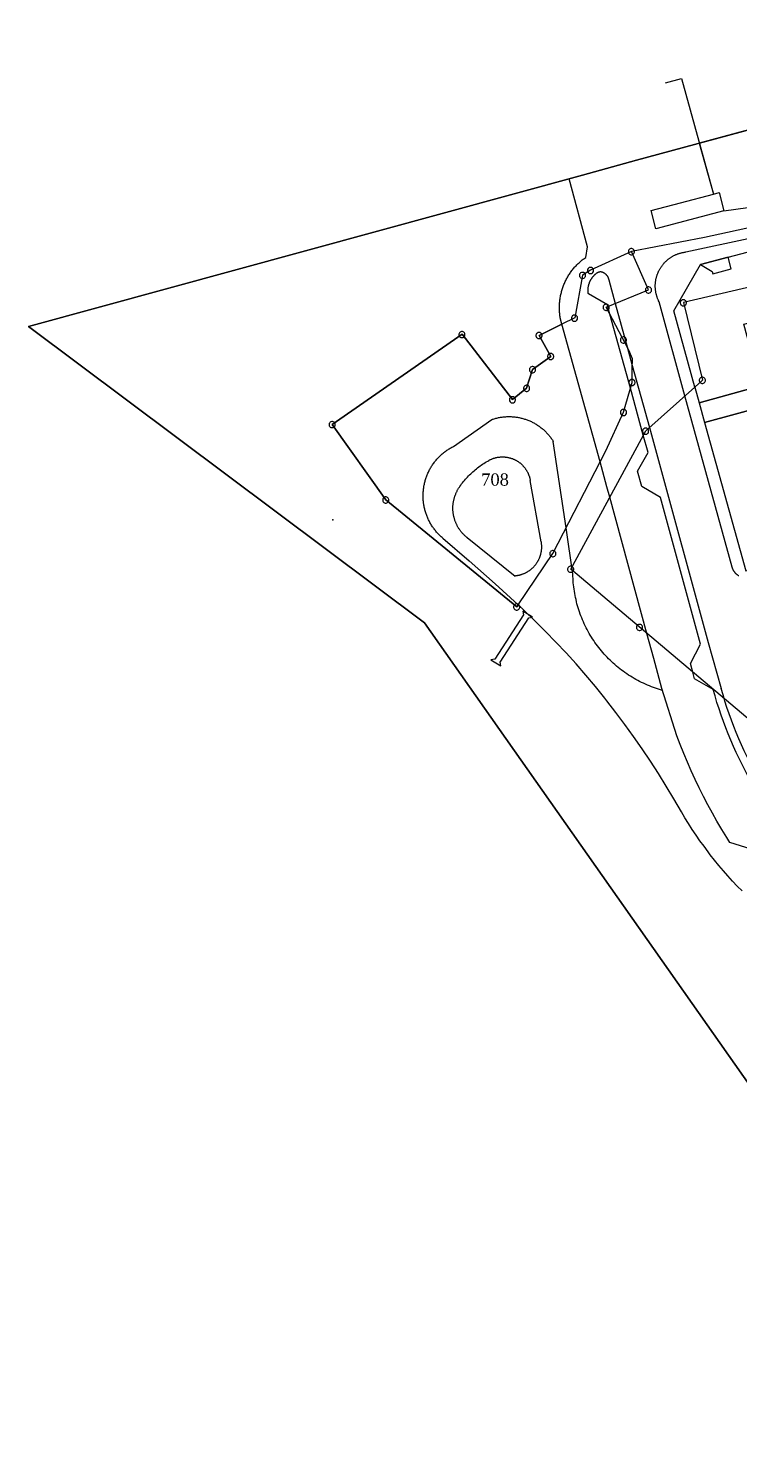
# Model space of a CAD drawing. Extents: x 351895 to 352714, y 545172 to 545744.
# Drawn here: x 351895.4 to 352011.4, y 545379.3 to 545612 of the extents above; entities that cross this region are included whole.
import ezdxf

# ---------------------------------------------------------------- set-up
doc = ezdxf.new("R2010")
doc.units = 0
doc.linetypes.add('CONTINU', pattern=[0])
doc.layers.get('0').update_dxf_attribs({"linetype": 'CONTINU'})
for name, color, linetype in [('1FLECHEFL', 7, 'CONTINU'), ('1LIEUDIT', 7, 'CONTINU'), ('1PARCELLE', 7, 'CONTINU'), ('1SECTION', 7, 'CONTINU'), ('1SUBDSECT', 7, 'CONTINU'), ('1TRONFLUV', 7, 'CONTINU'), ('1ZONCOMM', 7, 'CONTINU'), ('3BATIDUR', 7, 'CONTINU'), ('3BATILEGER', 7, 'CONTINU'), ('3BORNE', 7, 'CONTINU'), ('3CHEMIN', 7, 'CONTINU'), ('3FISCLINE', 7, 'CONTINUOUS'), ('3PARCELLETEX', 7, 'CONTINU'), ('3PONT', 7, 'CONTINU'), ('3SENTIER', 7, 'CONTINU'), ('3TOPOLINE', 7, 'CONTINU')]:
    doc.layers.add(name, color=color, linetype=linetype)
doc.styles.get("Standard").update_dxf_attribs({"font": 'Times New Roman'})

# ---------------------------------------------------------------- blocks, each defined once
blk = doc.blocks.new('BORLIPRO')
blk.add_lwpolyline([(-0.07, 0.5), (-0.19, 0.47), (-0.31, 0.4), (-0.4, 0.31), (-0.47, 0.19), (-0.5, 0.07), (-0.5, -0.07), (-0.47, -0.19), (-0.4, -0.31), (-0.31, -0.4), (-0.19, -0.47), (-0.07, -0.5), (0.07, -0.5), (0.19, -0.47), (0.31, -0.4), (0.4, -0.31), (0.47, -0.19), (0.5, -0.07), (0.5, 0.07), (0.47, 0.19), (0.4, 0.31), (0.31, 0.4), (0.19, 0.47), (0.07, 0.5)], close=True)
blk = doc.blocks.new('FLECHRU1')
blk.add_point((0, 0))

msp = doc.modelspace()

# ---------------------------------------------------------------- linework, layer by layer
at = {"layer": '1LIEUDIT'}
msp.add_lwpolyline([(352285.77, 545669.4), (352171.76, 545638.49), (352161.97, 545635.68), (351994.74, 545590.45), (351985.93, 545588), (351985.93, 545588), (351895.39, 545563.26), (351960.09, 545514.8), (352054.6, 545380.46), (352132.6, 545223.34), (352133.59, 545220.37), (352149.78, 545172.12), (352158.69, 545174.68), (352167.6, 545176.45), (352271.47, 545200.33)], dxfattribs=at)
at = {"layer": '1PARCELLE'}
for points in [[(351975.41, 545517.75), (351981.11, 545526.16), (351989.73, 545542.92), (351992.65, 545549.24), (351994.04, 545554.13), (351994.08, 545556.41), (351994.09, 545557.97), (351993.52, 545559.42), (351989.83, 545566.42), (351996.73, 545569.27), (351993.95, 545575.51), (351987.25, 545572.45), (351985.96, 545571.65), (351984.66, 545564.66), (351982.58, 545563.64), (351978.83, 545561.82), (351980.74, 545558.38), (351977.79, 545556.23), (351976.81, 545553.19), (351974.51, 545551.31), (351966.26, 545561.99), (351945.02, 545547.23), (351953.79, 545534.93), (351975.18, 545517.42), (351975.41, 545517.75)], [(352015.4, 545497.1), (351984.02, 545523.61), (351996.27, 545546.19), (352004.28, 545553.37), (352000.85, 545565.82), (352005.22, 545573.42), (352009.73, 545574.61), (352013.88, 545575.71), (352014.35, 545569.97), (352014.81, 545570.08), (352016.01, 545552.76), (352019.63, 545540.04), (352035.91, 545479.25), (352034.66, 545478.96), (352021.81, 545475.77), (352015.4, 545497.1)]]:
    msp.add_lwpolyline(points, close=True, dxfattribs=at)
at = {"layer": '1SECTION'}
msp.add_lwpolyline([(352271.47, 545200.33), (352167.6, 545176.45), (352158.69, 545174.68), (352149.78, 545172.12), (352133.59, 545220.37), (352132.6, 545223.34), (352054.6, 545380.46), (351960.09, 545514.8), (351895.39, 545563.26), (351985.93, 545588), (351985.93, 545588), (351994.74, 545590.45), (352161.97, 545635.68), (352171.76, 545638.49), (352285.77, 545669.4)], dxfattribs=at)
at = {"layer": '1SUBDSECT'}
msp.add_lwpolyline([(352271.47, 545200.33), (352167.6, 545176.45), (352158.69, 545174.68), (352149.78, 545172.12), (352133.59, 545220.37), (352132.6, 545223.34), (352054.6, 545380.46), (351960.09, 545514.8), (351895.39, 545563.26), (351985.93, 545588), (351985.93, 545588), (351994.74, 545590.45), (352161.97, 545635.68), (352171.76, 545638.49), (352285.77, 545669.4)], dxfattribs=at)
at = {"layer": '1TRONFLUV'}
msp.add_lwpolyline([(352005.03, 545593.23), (352007.34, 545584.9), (352008.27, 545585.16), (352009.06, 545582.17), (352014.9, 545582.98), (352080.7, 545596.98), (352099.88, 545602.33), (352159.83, 545625.35), (352162.72, 545633.18), (352162.16, 545635.74), (352161.97, 545635.68), (352005.03, 545593.23)], close=True, dxfattribs=at)
msp.add_lwpolyline([(352012.01, 545470.99), (352011.23, 545471.79), (352010.46, 545472.61), (352009.7, 545473.45), (352008.96, 545474.29), (352008.23, 545475.15), (352007.52, 545476.03), (352006.82, 545476.91), (352006.47, 545477.37), (352005.8, 545478.28), (352005.14, 545479.19), (352004.5, 545480.12), (352003.87, 545481.05), (352003.27, 545482), (352002.67, 545482.96), (352002.1, 545483.93), (352000.89, 545486.03), (351999.64, 545488.12), (351998.36, 545490.18), (351997.04, 545492.23), (351995.68, 545494.24), (351994.29, 545496.24), (351992.87, 545498.21), (351991.41, 545500.15), (351989.92, 545502.07), (351989.57, 545502.51), (351988.04, 545504.4), (351986.47, 545506.26), (351984.88, 545508.09), (351983.25, 545509.89), (351981.59, 545511.67), (351979.89, 545513.41), (351978.17, 545515.13), (351976.42, 545516.82), (351975.41, 545517.75), (351975.18, 545517.42), (351953.79, 545534.93), (351945.02, 545547.23), (351966.26, 545561.99), (351974.51, 545551.31), (351976.81, 545553.19), (351977.79, 545556.23), (351980.74, 545558.38), (351978.83, 545561.82), (351982.58, 545563.64), (351982.31, 545564.69), (351982.28, 545564.86), (351982.26, 545565.03), (351982.24, 545565.2), (351982.22, 545565.37), (351982.2, 545565.55), (351982.19, 545565.72), (351982.18, 545565.9), (351982.17, 545566.07), (351982.17, 545566.24), (351982.17, 545566.42), (351982.17, 545566.59), (351982.18, 545566.76), (351982.18, 545566.94), (351982.2, 545567.11), (351982.21, 545567.28), (351982.23, 545567.46), (351982.25, 545567.63), (351982.27, 545567.8), (351982.3, 545567.97), (351982.33, 545568.15), (351982.36, 545568.32), (351982.4, 545568.49), (351982.44, 545568.66), (351982.48, 545568.83), (351982.52, 545568.99), (351982.57, 545569.16), (351982.62, 545569.33), (351982.67, 545569.49), (351982.73, 545569.66), (351982.79, 545569.82), (351982.85, 545569.98), (351982.91, 545570.15), (351982.98, 545570.31), (351983.05, 545570.47), (351983.12, 545570.62), (351983.2, 545570.78), (351983.28, 545570.93), (351983.36, 545571.09), (351983.44, 545571.24), (351983.53, 545571.39), (351983.62, 545571.54), (351983.71, 545571.69), (351983.81, 545571.84), (351983.9, 545571.98), (351984, 545572.12), (351984.1, 545572.26), (351984.21, 545572.4), (351984.31, 545572.54), (351984.42, 545572.68), (351984.53, 545572.81), (351984.65, 545572.94), (351984.76, 545573.07), (351984.88, 545573.2), (351985, 545573.32), (351985.13, 545573.45), (351985.25, 545573.57), (351985.38, 545573.69), (351985.51, 545573.8), (351985.64, 545573.92), (351985.77, 545574.03), (351985.9, 545574.14), (351986.04, 545574.25), (351986.18, 545574.35), (351986.46, 545574.56), (351986.74, 545576.3), (351983.75, 545587.4), (351895.39, 545563.26), (351960.09, 545514.8), (352054.6, 545380.46)], dxfattribs=at)
at = {"layer": '1ZONCOMM'}
msp.add_lwpolyline([(352563.19, 545731.13), (352524.6, 545720.03), (352450.15, 545701.45), (352420.3, 545692.61), (352347.69, 545671.52), (352279.35, 545654.05), (352231.96, 545640.2), (352180.87, 545626.41), (352140.48, 545611), (352090.43, 545595.89), (352039.19, 545585.06), (352005.88, 545577.83), (351993.95, 545575.51)], dxfattribs=at)
at = {"layer": '3BATIDUR'}
for points in [[(351997.92, 545579.24), (351997.14, 545582.21), (352001.94, 545583.46), (352007.34, 545584.9), (352008.27, 545585.16), (352009.06, 545582.17), (351997.92, 545579.24)], [(352004.28, 545553.37), (352004.98, 545550.81), (352015.01, 545553.58), (352012.3, 545563.62), (352014.81, 545564.3), (352014.35, 545569.97), (352002.42, 545567.17), (352005.54, 545554.5), (352004.28, 545553.37)], [(352005.87, 545547.56), (352012.61, 545523.32), (352027.58, 545527.45), (352026.28, 545532.23), (352024.62, 545538.36), (352019.6, 545536.98), (352015.89, 545550.32), (352005.87, 545547.56)]]:
    msp.add_lwpolyline(points, close=True, dxfattribs=at)
at = {"layer": '3BATILEGER'}
for points in [[(352005.22, 545573.42), (352007.14, 545572.27), (352007.24, 545571.89), (352010.24, 545572.68), (352009.73, 545574.61), (352005.22, 545573.42)], [(352004.98, 545550.81), (352005.87, 545547.56), (352015.89, 545550.32), (352015.01, 545553.58), (352004.98, 545550.81)]]:
    msp.add_lwpolyline(points, close=True, dxfattribs=at)
at = {"layer": '3CHEMIN'}
for points in [[(351986.9, 545568.6), (351986.9, 545568.62), (351986.89, 545568.68), (351986.88, 545568.74), (351986.87, 545568.81), (351986.87, 545568.87), (351986.86, 545568.93), (351986.86, 545568.99), (351986.86, 545569.05), (351986.85, 545569.11), (351986.85, 545569.17), (351986.85, 545569.23), (351986.85, 545569.29), (351986.86, 545569.35), (351986.86, 545569.42), (351986.86, 545569.48), (351986.87, 545569.54), (351986.88, 545569.6), (351986.88, 545569.66), (351986.89, 545569.72), (351986.9, 545569.78), (351986.91, 545569.84), (351986.92, 545569.9), (351986.94, 545569.96), (351986.95, 545570.02), (351986.97, 545570.08), (351986.98, 545570.14), (351987, 545570.2), (351987.02, 545570.26), (351987.04, 545570.31), (351987.06, 545570.37), (351987.08, 545570.43), (351987.1, 545570.49), (351987.12, 545570.54), (351987.15, 545570.6), (351987.17, 545570.65), (351987.2, 545570.71), (351987.22, 545570.76), (351987.25, 545570.82), (351987.28, 545570.87), (351987.31, 545570.93), (351987.34, 545570.98), (351987.37, 545571.03), (351987.4, 545571.08), (351987.44, 545571.13), (351987.47, 545571.19), (351987.51, 545571.24), (351987.54, 545571.28), (351987.58, 545571.33), (351987.62, 545571.38), (351987.66, 545571.43), (351987.7, 545571.48), (351987.74, 545571.52), (351987.78, 545571.57), (351987.82, 545571.61), (351987.86, 545571.66), (351987.9, 545571.7), (351987.95, 545571.74), (351987.99, 545571.78), (351988.04, 545571.82), (351988.09, 545571.86), (351988.13, 545571.9), (351988.18, 545571.94), (351988.23, 545571.98), (351988.28, 545572.02), (351988.33, 545572.05)], [(351988.33, 545572.05), (351988.34, 545572.06), (351988.35, 545572.07), (351988.36, 545572.08), (351988.38, 545572.09), (351988.39, 545572.09), (351988.41, 545572.1), (351988.42, 545572.11), (351988.44, 545572.12), (351988.45, 545572.13), (351988.47, 545572.13), (351988.48, 545572.14), (351988.5, 545572.15), (351988.51, 545572.15), (351988.53, 545572.16), (351988.54, 545572.17), (351988.56, 545572.17), (351988.57, 545572.18), (351988.59, 545572.18), (351988.61, 545572.19), (351988.62, 545572.19), (351988.64, 545572.2), (351988.65, 545572.2), (351988.67, 545572.21), (351988.69, 545572.21), (351988.7, 545572.21), (351988.72, 545572.22), (351988.74, 545572.22), (351988.75, 545572.22), (351988.77, 545572.22), (351988.79, 545572.22), (351988.8, 545572.23), (351988.82, 545572.23), (351988.84, 545572.23), (351988.85, 545572.23), (351988.87, 545572.23), (351988.89, 545572.23), (351988.9, 545572.23), (351988.92, 545572.23), (351988.94, 545572.23), (351988.95, 545572.23), (351988.97, 545572.23), (351988.99, 545572.22), (351989.01, 545572.22), (351989.02, 545572.22), (351989.04, 545572.22), (351989.05, 545572.21), (351989.07, 545572.21), (351989.09, 545572.21), (351989.1, 545572.2), (351989.12, 545572.2), (351989.14, 545572.2), (351989.15, 545572.19), (351989.17, 545572.19), (351989.18, 545572.18), (351989.2, 545572.18), (351989.22, 545572.17), (351989.23, 545572.16), (351989.25, 545572.16), (351989.26, 545572.15), (351989.28, 545572.14), (351989.29, 545572.14), (351989.31, 545572.13), (351989.32, 545572.12), (351989.34, 545572.11), (351989.35, 545572.11), (351989.37, 545572.1)], [(351989.37, 545572.1), (351989.38, 545572.09), (351989.41, 545572.08), (351989.43, 545572.06), (351989.46, 545572.04), (351989.48, 545572.02), (351989.51, 545572.01), (351989.54, 545571.99), (351989.56, 545571.97), (351989.59, 545571.95), (351989.61, 545571.93), (351989.63, 545571.91), (351989.66, 545571.89), (351989.68, 545571.87), (351989.7, 545571.85), (351989.73, 545571.82), (351989.75, 545571.8), (351989.77, 545571.78), (351989.79, 545571.76), (351989.81, 545571.73), (351989.83, 545571.71), (351989.85, 545571.68), (351989.87, 545571.66), (351989.89, 545571.64), (351989.91, 545571.61), (351989.93, 545571.58), (351989.95, 545571.56), (351989.97, 545571.53), (351989.98, 545571.51), (351990, 545571.48), (351990.02, 545571.45), (351990.03, 545571.43), (351990.05, 545571.4), (351990.06, 545571.37), (351990.07, 545571.34), (351990.09, 545571.31), (351990.1, 545571.29), (351990.11, 545571.26), (351990.13, 545571.23), (351990.14, 545571.2), (351990.15, 545571.17), (351990.16, 545571.14), (351990.17, 545571.11), (351990.18, 545571.08), (351990.19, 545571.05), (351990.2, 545571.02), (351990.21, 545570.99), (351990.21, 545570.96), (351990.22, 545570.93), (351990.23, 545570.9)], [(351990.23, 545570.9), (351991.29, 545567.03)], [(351990.01, 545566.78), (351986.9, 545568.6)], [(351990.08, 545566.53), (351990.01, 545566.78)], [(351993.76, 545553.16), (351990.42, 545565.3)], [(351988.8, 545541.12), (351982.58, 545563.64)], [(351993.24, 545559.94), (351994.08, 545556.9)], [(352010.4, 545523.93), (352002.69, 545551.94)], [(351964.86, 545543.67), (351971.11, 545548.06)], [(351971.11, 545548.06), (351971.22, 545548.1), (351971.36, 545548.14), (351971.5, 545548.19), (351971.65, 545548.23), (351971.79, 545548.26), (351971.93, 545548.3), (351972.08, 545548.33), (351972.22, 545548.37), (351972.37, 545548.39), (351972.52, 545548.42), (351972.66, 545548.44), (351972.81, 545548.46), (351972.96, 545548.48), (351973.1, 545548.5), (351973.25, 545548.51), (351973.4, 545548.52), (351973.55, 545548.53), (351973.7, 545548.53), (351973.84, 545548.54), (351973.99, 545548.54), (351974.14, 545548.53), (351974.29, 545548.53), (351974.44, 545548.52), (351974.58, 545548.51), (351974.73, 545548.5), (351974.88, 545548.48), (351975.03, 545548.46), (351975.17, 545548.44), (351975.32, 545548.42), (351975.47, 545548.39), (351975.61, 545548.37), (351975.76, 545548.34), (351975.9, 545548.3), (351976.05, 545548.27), (351976.19, 545548.23), (351976.33, 545548.19), (351976.47, 545548.14), (351976.61, 545548.1), (351976.75, 545548.05), (351976.89, 545548), (351977.03, 545547.95), (351977.17, 545547.89), (351977.31, 545547.83), (351977.44, 545547.77), (351977.58, 545547.71), (351977.71, 545547.65), (351977.84, 545547.58), (351977.97, 545547.51), (351978.1, 545547.44), (351978.23, 545547.36), (351978.36, 545547.29), (351978.48, 545547.21), (351978.61, 545547.13), (351978.73, 545547.04), (351978.85, 545546.96), (351978.97, 545546.87), (351979.09, 545546.78), (351979.21, 545546.69), (351979.32, 545546.6), (351979.44, 545546.5), (351979.55, 545546.41), (351979.66, 545546.31), (351979.77, 545546.21), (351979.88, 545546.1), (351979.98, 545546), (351980.08, 545545.89), (351980.18, 545545.78), (351980.28, 545545.67), (351980.38, 545545.56), (351980.48, 545545.45), (351980.57, 545545.33), (351980.66, 545545.21), (351980.75, 545545.1), (351980.84, 545544.98), (351980.92, 545544.85), (351981.01, 545544.73), (351981.09, 545544.61), (351981.17, 545544.48)], [(351996.88, 545546.74), (351997.86, 545543.16)], [(351963.12, 545528.65), (351963.1, 545528.66), (351962.98, 545528.77), (351962.86, 545528.87), (351962.75, 545528.98), (351962.63, 545529.09), (351962.52, 545529.2), (351962.41, 545529.31), (351962.3, 545529.43), (351962.2, 545529.54), (351962.09, 545529.66), (351961.99, 545529.78), (351961.89, 545529.91), (351961.79, 545530.03), (351961.7, 545530.16), (351961.6, 545530.28), (351961.51, 545530.41), (351961.42, 545530.54), (351961.33, 545530.67), (351961.25, 545530.81), (351961.17, 545530.94), (351961.09, 545531.08), (351961.01, 545531.22), (351960.94, 545531.36), (351960.86, 545531.5), (351960.79, 545531.64), (351960.72, 545531.78), (351960.66, 545531.93), (351960.6, 545532.07), (351960.54, 545532.22), (351960.48, 545532.36), (351960.42, 545532.51), (351960.37, 545532.66), (351960.32, 545532.81), (351960.28, 545532.96), (351960.23, 545533.11), (351960.19, 545533.27), (351960.15, 545533.42), (351960.11, 545533.57), (351960.08, 545533.73), (351960.05, 545533.88), (351960.02, 545534.04), (351960, 545534.2), (351959.97, 545534.35), (351959.95, 545534.51), (351959.93, 545534.67), (351959.92, 545534.82), (351959.91, 545534.98), (351959.9, 545535.14), (351959.89, 545535.3), (351959.89, 545535.45), (351959.89, 545535.61), (351959.89, 545535.77), (351959.89, 545535.93), (351959.9, 545536.09), (351959.91, 545536.24), (351959.93, 545536.4), (351959.94, 545536.56), (351959.96, 545536.72), (351959.98, 545536.87), (351960, 545537.03), (351960.03, 545537.19), (351960.06, 545537.34), (351960.09, 545537.5), (351960.13, 545537.65), (351960.16, 545537.8), (351960.2, 545537.96), (351960.25, 545538.11), (351960.29, 545538.26), (351960.34, 545538.41), (351960.39, 545538.56), (351960.44, 545538.71), (351960.5, 545538.86), (351960.56, 545539), (351960.62, 545539.15), (351960.68, 545539.29), (351960.75, 545539.44), (351960.82, 545539.58), (351960.89, 545539.72), (351960.96, 545539.86), (351961.04, 545540), (351961.12, 545540.14), (351961.2, 545540.27), (351961.28, 545540.41), (351961.37, 545540.54), (351961.45, 545540.67), (351961.54, 545540.8), (351961.64, 545540.93), (351961.73, 545541.06), (351961.83, 545541.18), (351961.93, 545541.31), (351962.03, 545541.43), (351962.13, 545541.55), (351962.23, 545541.67), (351962.34, 545541.78), (351962.45, 545541.9), (351962.56, 545542.01), (351962.68, 545542.12), (351962.79, 545542.23), (351962.91, 545542.34), (351963.03, 545542.44), (351963.15, 545542.54), (351963.27, 545542.64), (351963.39, 545542.74), (351963.52, 545542.84), (351963.65, 545542.93), (351963.78, 545543.02), (351963.91, 545543.11), (351964.04, 545543.2), (351964.17, 545543.28), (351964.31, 545543.36), (351964.44, 545543.44), (351964.58, 545543.52), (351964.72, 545543.6), (351964.86, 545543.67)], [(351983.26, 545530.34), (351981.17, 545544.48)], [(351996.65, 545542.68), (351995.88, 545545.48)], [(351965.87, 545537.09), (351965.9, 545537.13), (351966.04, 545537.33), (351966.19, 545537.53), (351966.34, 545537.72), (351966.5, 545537.92), (351966.66, 545538.11), (351966.82, 545538.29), (351966.98, 545538.48), (351967.15, 545538.66), (351967.32, 545538.84), (351967.49, 545539.02), (351967.67, 545539.19), (351967.85, 545539.36), (351968.03, 545539.53), (351968.22, 545539.69), (351968.41, 545539.85), (351968.6, 545540.01), (351968.79, 545540.16), (351968.99, 545540.31), (351969.19, 545540.46), (351969.39, 545540.6), (351969.6, 545540.74), (351969.8, 545540.87), (351970.01, 545541.01), (351970.22, 545541.14), (351970.44, 545541.26), (351970.65, 545541.38)], [(351970.65, 545541.38), (351970.68, 545541.4), (351970.75, 545541.44), (351970.82, 545541.47), (351970.9, 545541.51), (351970.97, 545541.54), (351971.04, 545541.57), (351971.12, 545541.6), (351971.19, 545541.63), (351971.27, 545541.66), (351971.34, 545541.69), (351971.42, 545541.72), (351971.49, 545541.74), (351971.57, 545541.76), (351971.65, 545541.79), (351971.72, 545541.81), (351971.8, 545541.83), (351971.88, 545541.84), (351971.96, 545541.86), (351972.04, 545541.88), (351972.12, 545541.89), (351972.2, 545541.9), (351972.27, 545541.91), (351972.35, 545541.92), (351972.43, 545541.93), (351972.51, 545541.94), (351972.59, 545541.94), (351972.67, 545541.95), (351972.75, 545541.95), (351972.83, 545541.95), (351972.91, 545541.95), (351972.99, 545541.95), (351973.07, 545541.95), (351973.15, 545541.94), (351973.23, 545541.94), (351973.31, 545541.93), (351973.39, 545541.92), (351973.47, 545541.91), (351973.55, 545541.9), (351973.63, 545541.89), (351973.71, 545541.87), (351973.79, 545541.86), (351973.87, 545541.84), (351973.95, 545541.82), (351974.02, 545541.8), (351974.1, 545541.78), (351974.18, 545541.76), (351974.25, 545541.74), (351974.33, 545541.71), (351974.41, 545541.68), (351974.48, 545541.66), (351974.56, 545541.63), (351974.63, 545541.6), (351974.7, 545541.57), (351974.78, 545541.53), (351974.85, 545541.5), (351974.92, 545541.47), (351974.99, 545541.43), (351975.06, 545541.39), (351975.13, 545541.35), (351975.2, 545541.31), (351975.27, 545541.27), (351975.34, 545541.23), (351975.41, 545541.18), (351975.47, 545541.14), (351975.54, 545541.09), (351975.6, 545541.05), (351975.67, 545541), (351975.73, 545540.95), (351975.79, 545540.9), (351975.85, 545540.85), (351975.91, 545540.79), (351975.97, 545540.74), (351976.03, 545540.68), (351976.09, 545540.63), (351976.14, 545540.57), (351976.2, 545540.51), (351976.25, 545540.46), (351976.31, 545540.4), (351976.36, 545540.34), (351976.41, 545540.27), (351976.46, 545540.21), (351976.51, 545540.15), (351976.56, 545540.08), (351976.61, 545540.02), (351976.65, 545539.95), (351976.7, 545539.89), (351976.74, 545539.82), (351976.78, 545539.75), (351976.82, 545539.68), (351976.86, 545539.61), (351976.9, 545539.54), (351976.94, 545539.47), (351976.98, 545539.4), (351977.01, 545539.33), (351977.05, 545539.26), (351977.08, 545539.18), (351977.11, 545539.11), (351977.14, 545539.04), (351977.17, 545538.96), (351977.19, 545538.89), (351977.22, 545538.81), (351977.25, 545538.73), (351977.27, 545538.66), (351977.29, 545538.58), (351977.31, 545538.5), (351977.33, 545538.42), (351977.35, 545538.35), (351977.36, 545538.27), (351977.38, 545538.19), (351977.39, 545538.11)], [(351994.94, 545539.6), (351996.65, 545542.68)], [(351997.86, 545543.16), (352006.5, 545511.6)], [(351995.61, 545537.11), (351994.94, 545539.6)], [(351967.07, 545528.75), (351967.04, 545528.77), (351966.96, 545528.84), (351966.88, 545528.91), (351966.8, 545528.98), (351966.72, 545529.05), (351966.64, 545529.13), (351966.56, 545529.2), (351966.49, 545529.28), (351966.41, 545529.36), (351966.34, 545529.44), (351966.27, 545529.52), (351966.2, 545529.6), (351966.13, 545529.68), (351966.07, 545529.77), (351966, 545529.85), (351965.94, 545529.94), (351965.87, 545530.02), (351965.81, 545530.11), (351965.75, 545530.2), (351965.7, 545530.29), (351965.64, 545530.39), (351965.59, 545530.48), (351965.53, 545530.57), (351965.48, 545530.67), (351965.43, 545530.76), (351965.38, 545530.86), (351965.34, 545530.95), (351965.29, 545531.05), (351965.25, 545531.15), (351965.21, 545531.25), (351965.17, 545531.35), (351965.13, 545531.45), (351965.1, 545531.55), (351965.06, 545531.65), (351965.03, 545531.76), (351965, 545531.86), (351964.97, 545531.96), (351964.94, 545532.07), (351964.92, 545532.17), (351964.89, 545532.27), (351964.87, 545532.38), (351964.85, 545532.49), (351964.84, 545532.59), (351964.82, 545532.7), (351964.81, 545532.8), (351964.79, 545532.91), (351964.78, 545533.02), (351964.77, 545533.13), (351964.77, 545533.23), (351964.76, 545533.34), (351964.76, 545533.45), (351964.76, 545533.55), (351964.76, 545533.66), (351964.76, 545533.77), (351964.77, 545533.88), (351964.77, 545533.98), (351964.78, 545534.09), (351964.79, 545534.2), (351964.8, 545534.3), (351964.82, 545534.41), (351964.83, 545534.52), (351964.85, 545534.62), (351964.87, 545534.73), (351964.89, 545534.83), (351964.92, 545534.94), (351964.94, 545535.04), (351964.97, 545535.15), (351965, 545535.25), (351965.03, 545535.35), (351965.06, 545535.46), (351965.09, 545535.56), (351965.13, 545535.66), (351965.17, 545535.76), (351965.21, 545535.86), (351965.25, 545535.96), (351965.29, 545536.06), (351965.33, 545536.16), (351965.38, 545536.25), (351965.43, 545536.35), (351965.48, 545536.44), (351965.53, 545536.54), (351965.58, 545536.63), (351965.64, 545536.73), (351965.69, 545536.82), (351965.75, 545536.91), (351965.81, 545537), (351965.87, 545537.09)], [(351979.16, 545528.05), (351977.39, 545538.11)], [(351998.7, 545535.33), (351995.61, 545537.11)], [(351996.47, 545513.09), (351990.39, 545535.35)], [(352005.23, 545511.31), (351998.7, 545535.33)], [(351962.98, 545528.77), (351963.1, 545528.66), (351963.12, 545528.65), (351967.44, 545524.94), (351971.68, 545521.19), (351975.41, 545517.76)], [(351967.07, 545528.75), (351974.92, 545522.47)], [(351979.16, 545528.05), (351979.17, 545528), (351979.18, 545527.92), (351979.2, 545527.84), (351979.21, 545527.76), (351979.21, 545527.67), (351979.22, 545527.59), (351979.23, 545527.51), (351979.23, 545527.43), (351979.23, 545527.34), (351979.24, 545527.26), (351979.24, 545527.18), (351979.23, 545527.09), (351979.23, 545527.01), (351979.23, 545526.93), (351979.22, 545526.84), (351979.21, 545526.76), (351979.2, 545526.68), (351979.19, 545526.59), (351979.18, 545526.51), (351979.17, 545526.43), (351979.15, 545526.35), (351979.14, 545526.27), (351979.12, 545526.19), (351979.1, 545526.1), (351979.08, 545526.02), (351979.06, 545525.94), (351979.04, 545525.86), (351979.01, 545525.78), (351978.99, 545525.7), (351978.96, 545525.63), (351978.93, 545525.55), (351978.9, 545525.47), (351978.87, 545525.39), (351978.84, 545525.32), (351978.8, 545525.24), (351978.77, 545525.16), (351978.73, 545525.09), (351978.69, 545525.02), (351978.66, 545524.94), (351978.61, 545524.87), (351978.57, 545524.8), (351978.53, 545524.73), (351978.49, 545524.66), (351978.44, 545524.59), (351978.39, 545524.52), (351978.35, 545524.45), (351978.3, 545524.38), (351978.25, 545524.31), (351978.2, 545524.25), (351978.14, 545524.18), (351978.09, 545524.12), (351978.04, 545524.06), (351977.98, 545524), (351977.92, 545523.93), (351977.86, 545523.88), (351977.81, 545523.82), (351977.75, 545523.76), (351977.68, 545523.7), (351977.62, 545523.65), (351977.56, 545523.59), (351977.5, 545523.54), (351977.43, 545523.49), (351977.37, 545523.43), (351977.3, 545523.38), (351977.23, 545523.34), (351977.16, 545523.29), (351977.09, 545523.24), (351977.02, 545523.2), (351976.95, 545523.15), (351976.88, 545523.11), (351976.81, 545523.07), (351976.74, 545523.03), (351976.66, 545522.99), (351976.59, 545522.95), (351976.51, 545522.91), (351976.44, 545522.88), (351976.36, 545522.85), (351976.29, 545522.81), (351976.21, 545522.78), (351976.13, 545522.75), (351976.05, 545522.72), (351975.97, 545522.7), (351975.9, 545522.67), (351975.82, 545522.65), (351975.74, 545522.62), (351975.66, 545522.6), (351975.57, 545522.58), (351975.49, 545522.56), (351975.41, 545522.55), (351975.33, 545522.53), (351975.25, 545522.52), (351975.17, 545522.5), (351975.08, 545522.49), (351975, 545522.48), (351974.92, 545522.47)], [(352011.47, 545522.5), (352011.44, 545522.52), (352011.4, 545522.55), (352011.37, 545522.57), (352011.33, 545522.59), (352011.3, 545522.62), (352011.27, 545522.64), (352011.23, 545522.66), (352011.2, 545522.69), (352011.17, 545522.71), (352011.14, 545522.74), (352011.11, 545522.77), (352011.08, 545522.8), (352011.05, 545522.82), (352011.02, 545522.85), (352010.99, 545522.88), (352010.96, 545522.91), (352010.94, 545522.94), (352010.91, 545522.97), (352010.88, 545523), (352010.86, 545523.03), (352010.83, 545523.06), (352010.81, 545523.1), (352010.78, 545523.13), (352010.76, 545523.16), (352010.74, 545523.2), (352010.71, 545523.23), (352010.69, 545523.26), (352010.67, 545523.3), (352010.65, 545523.33), (352010.63, 545523.37), (352010.61, 545523.4), (352010.59, 545523.44), (352010.57, 545523.48), (352010.55, 545523.51), (352010.54, 545523.55), (352010.52, 545523.59), (352010.5, 545523.62), (352010.49, 545523.66), (352010.47, 545523.7), (352010.46, 545523.74), (352010.45, 545523.78), (352010.44, 545523.82), (352010.42, 545523.85), (352010.41, 545523.89), (352010.4, 545523.93)], [(352003.58, 545508.18), (352005.23, 545511.31)], [(352006.5, 545511.6), (352008.62, 545504.08)], [(352009.09, 545502.43), (352008.91, 545503.04), (352008.62, 545504.08)]]:
    msp.add_lwpolyline(points, dxfattribs=at)
at = {"layer": '3FISCLINE'}
msp.add_lwpolyline([(351999.53, 545603.12), (352002.1, 545603.8), (352007.34, 545584.9)], dxfattribs=at)
at = {"layer": '3PONT'}
msp.add_lwpolyline([(351976.16, 545516.72), (351976.29, 545516.13), (351971.59, 545508.9), (351970.98, 545508.76), (351972.6, 545507.79), (351972.47, 545508.38), (351977.17, 545515.61), (351977.78, 545515.75), (351976.16, 545516.72)], close=True, dxfattribs=at)
at = {"layer": '3SENTIER'}
msp.add_lwpolyline([(351998.46, 545567.31), (351998.42, 545567.37), (351998.38, 545567.46), (351998.34, 545567.55), (351998.3, 545567.64), (351998.26, 545567.73), (351998.22, 545567.82), (351998.19, 545567.91), (351998.16, 545568), (351998.12, 545568.1), (351998.09, 545568.19), (351998.07, 545568.28), (351998.04, 545568.38), (351998.01, 545568.47), (351997.99, 545568.57), (351997.97, 545568.66), (351997.95, 545568.76), (351997.93, 545568.85), (351997.91, 545568.95), (351997.9, 545569.05), (351997.88, 545569.14), (351997.87, 545569.24), (351997.86, 545569.34), (351997.85, 545569.44), (351997.85, 545569.53), (351997.84, 545569.63), (351997.84, 545569.73), (351997.84, 545569.83), (351997.84, 545569.93), (351997.84, 545570.02), (351997.84, 545570.12), (351997.85, 545570.22), (351997.85, 545570.32), (351997.86, 545570.42), (351997.87, 545570.51), (351997.88, 545570.61), (351997.9, 545570.71), (351997.91, 545570.8), (351997.93, 545570.9), (351997.95, 545571), (351997.97, 545571.09), (351997.99, 545571.19), (351998.02, 545571.28), (351998.04, 545571.38), (351998.07, 545571.47), (351998.1, 545571.56), (351998.13, 545571.66), (351998.16, 545571.75), (351998.19, 545571.84), (351998.23, 545571.93), (351998.27, 545572.02), (351998.3, 545572.11), (351998.34, 545572.2), (351998.38, 545572.29), (351998.43, 545572.38), (351998.47, 545572.47), (351998.52, 545572.55), (351998.57, 545572.64), (351998.62, 545572.72), (351998.67, 545572.81), (351998.72, 545572.89), (351998.77, 545572.97), (351998.83, 545573.05), (351998.88, 545573.13), (351998.94, 545573.21), (351999, 545573.29), (351999.06, 545573.37), (351999.12, 545573.44), (351999.18, 545573.52), (351999.25, 545573.59), (351999.31, 545573.67), (351999.38, 545573.74), (351999.45, 545573.81), (351999.52, 545573.88), (351999.59, 545573.95), (351999.66, 545574.01), (351999.73, 545574.08), (351999.81, 545574.14), (351999.88, 545574.2), (351999.96, 545574.27), (352000.04, 545574.33), (352000.11, 545574.39), (352000.19, 545574.44), (352000.27, 545574.5), (352000.35, 545574.55), (352000.44, 545574.61), (352000.52, 545574.66), (352000.6, 545574.71), (352000.69, 545574.76), (352000.77, 545574.81), (352000.86, 545574.85), (352000.95, 545574.9), (352001.04, 545574.94), (352001.12, 545574.98), (352001.21, 545575.02), (352001.3, 545575.06), (352001.4, 545575.09), (352001.49, 545575.13), (352001.58, 545575.16), (352001.67, 545575.19), (352001.76, 545575.22), (352001.86, 545575.25), (352001.95, 545575.28), (352002.05, 545575.31), (352002.14, 545575.33), (352002.24, 545575.35), (352002.33, 545575.37), (352002.43, 545575.39), (352002.53, 545575.41), (352002.62, 545575.42), (352002.72, 545575.44), (352002.82, 545575.45)], dxfattribs=at)
at = {"layer": '3TOPOLINE'}
for points in [[(352002.82, 545575.45), (352013.78, 545577.8)], [(351990.42, 545565.3), (351990.08, 545566.53)], [(351991.29, 545567.03), (351993.24, 545559.94)], [(352002.69, 545551.94), (351998.46, 545567.31), (351998.38, 545567.46)], [(351994.08, 545556.9), (351996.88, 545546.74)], [(351995.88, 545545.48), (351993.76, 545553.16)], [(351989.92, 545537.05), (351988.8, 545541.12)], [(351990.39, 545535.35), (351989.92, 545537.05)], [(351984.37, 545522.77), (351983.26, 545530.34)], [(351999.02, 545503.78), (351998.85, 545503.83), (351998.51, 545503.93), (351998.18, 545504.03), (351997.85, 545504.14), (351997.52, 545504.26), (351997.19, 545504.38), (351996.87, 545504.51), (351996.54, 545504.65), (351996.22, 545504.79), (351995.9, 545504.93), (351995.59, 545505.08), (351995.28, 545505.24), (351994.97, 545505.4), (351994.66, 545505.57), (351994.36, 545505.74), (351994.05, 545505.92), (351993.76, 545506.11), (351993.46, 545506.29), (351993.17, 545506.49), (351992.88, 545506.69), (351992.6, 545506.89), (351992.32, 545507.1), (351992.04, 545507.31), (351991.77, 545507.53), (351991.5, 545507.75), (351991.23, 545507.98), (351990.97, 545508.21), (351990.71, 545508.45), (351990.46, 545508.69), (351990.21, 545508.94), (351989.97, 545509.19), (351989.73, 545509.44), (351989.49, 545509.7), (351989.26, 545509.96), (351989.03, 545510.23), (351988.81, 545510.5), (351988.59, 545510.77), (351988.38, 545511.05), (351988.17, 545511.33), (351987.97, 545511.62), (351987.77, 545511.91), (351987.58, 545512.2), (351987.39, 545512.49), (351987.21, 545512.79), (351987.04, 545513.09), (351986.86, 545513.4), (351986.7, 545513.71), (351986.54, 545514.02), (351986.38, 545514.33), (351986.23, 545514.65), (351986.09, 545514.97), (351985.95, 545515.29), (351985.82, 545515.61), (351985.69, 545515.94), (351985.57, 545516.26), (351985.45, 545516.59), (351985.34, 545516.93), (351985.24, 545517.26), (351985.14, 545517.6), (351985.04, 545517.93), (351984.96, 545518.27), (351984.88, 545518.61), (351984.8, 545518.95), (351984.73, 545519.3), (351984.67, 545519.64), (351984.61, 545519.99), (351984.56, 545520.33), (351984.52, 545520.68), (351984.48, 545521.03), (351984.44, 545521.37), (351984.42, 545521.72), (351984.4, 545522.07), (351984.38, 545522.42), (351984.37, 545522.77)], [(351975.41, 545517.76), (351975.84, 545517.36)], [(351997.6, 545508.97), (351996.47, 545513.09)], [(351998.92, 545504.09), (351997.6, 545508.97)], [(352003.95, 545506.78), (352003.58, 545508.18)], [(352004.24, 545505.65), (352003.95, 545506.78)], [(352001.38, 545496.37), (351998.92, 545504.09)], [(352007.32, 545503.94), (352004.24, 545505.65)], [(352013.8, 545488.37), (352013.58, 545488.75), (352013.04, 545489.71), (352012.52, 545490.67), (352012.01, 545491.65), (352011.52, 545492.63), (352011.05, 545493.62), (352010.6, 545494.62), (352010.16, 545495.63), (352009.74, 545496.65), (352009.34, 545497.67), (352008.96, 545498.7), (352008.59, 545499.73), (352008.25, 545500.78), (352007.92, 545501.82), (352007.61, 545502.88), (352007.32, 545503.94)], [(352014.99, 545488.89), (352014.89, 545489.07), (352014.35, 545490.01), (352013.83, 545490.97), (352013.32, 545491.93), (352012.84, 545492.9), (352012.36, 545493.88), (352011.91, 545494.87), (352011.47, 545495.87), (352011.05, 545496.87), (352010.65, 545497.88), (352010.27, 545498.9), (352009.9, 545499.93), (352009.55, 545500.96), (352009.22, 545501.99), (352009.09, 545502.43)], [(352010.04, 545478.89), (352009.51, 545479.72), (352008.7, 545481.04), (352007.92, 545482.37), (352007.16, 545483.72), (352006.42, 545485.07), (352005.7, 545486.45), (352005.01, 545487.83), (352004.34, 545489.23), (352003.7, 545490.63), (352003.08, 545492.05), (352002.49, 545493.48), (352001.92, 545494.92), (352001.38, 545496.37)], [(352013.5, 545477.84), (352010.04, 545478.89)]]:
    msp.add_lwpolyline(points, dxfattribs=at)

# ---------------------------------------------------------------- block references
at = {"layer": '1FLECHEFL', "rotation": 146.7}
msp.add_blockref('FLECHRU1', (351945.11, 545531.68), dxfattribs=at)
at = {"layer": '3BORNE'}
for p in [(351993.93, 545575.49), (351985.94, 545571.62), (351987.24, 545572.42), (351996.72, 545569.24), (351989.81, 545566.39), (352002.41, 545567.14), (351984.64, 545564.63), (351966.23, 545561.94), (351978.82, 545561.79), (351992.63, 545561.05), (351980.73, 545558.36), (351977.77, 545556.2), (352005.53, 545554.47), (351976.8, 545553.16), (351994.02, 545554.11), (351974.49, 545551.28), (351992.64, 545549.21), (351945.02, 545547.23), (351996.25, 545546.16), (351953.78, 545534.9), (351981.09, 545526.13), (351984.01, 545523.58), (351975.17, 545517.4), (351995.26, 545514.07)]:
    msp.add_blockref('BORLIPRO', p, dxfattribs=at)

# ---------------------------------------------------------------- texts
at = {"layer": '3PARCELLETEX'}
msp.add_text('708', height=2, dxfattribs=at).set_placement((351969.38, 545537.24))

doc.saveas('drawing.dxf')
